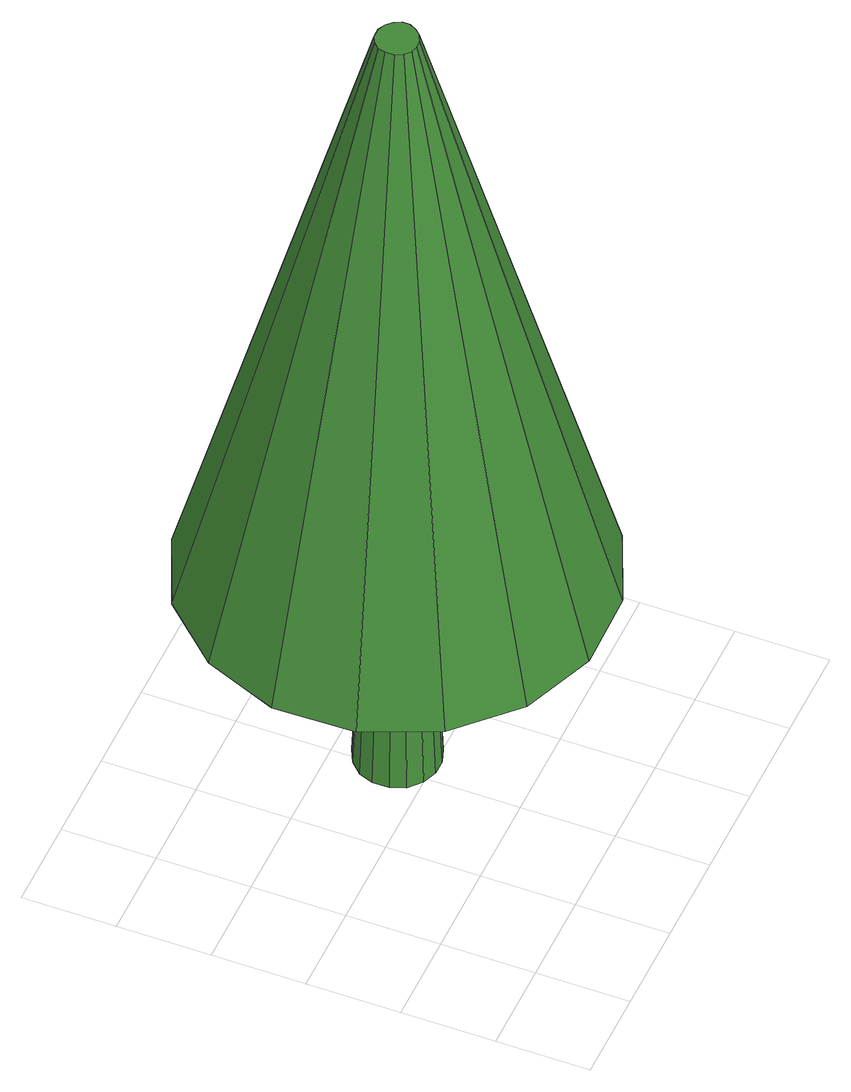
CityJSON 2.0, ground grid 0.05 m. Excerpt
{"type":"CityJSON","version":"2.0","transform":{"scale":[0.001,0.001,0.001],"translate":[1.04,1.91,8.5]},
"CityObjects":{
"tree1":{"type":"SolitaryVegetationObject","attributes":{"function":"LOD3","species":"9999"},"geometry":[{"type":"MultiSurface","lod":"3","boundaries":[[[0,1,2,3,4,5,6,7,8,9,10,11,12,13,14,15]],[[16,17,4,3]],[[17,18,5,4]],[[18,19,6,5]],[[19,20,7,6]],[[21,22,9,8]],[[22,23,10,9]],[[23,24,11,10]],[[24,25,12,11]],[[25,26,13,12]],[[26,27,14,13]],[[27,28,15,14]],[[28,29,0,15]],[[29,30,1,0]],[[30,31,2,1]],[[31,16,3,2]],[[19,18,17,16,31,30,29,28,27,26,25,24,23,22,21,20]],[[20,21,8,7]],[[32,33,34,35,36,37,38,39,40,41,42,43,44,45,46,47]],[[48,49,36,35]],[[49,50,37,36]],[[50,51,38,37]],[[51,52,39,38]],[[52,53,40,39]],[[53,54,41,40]],[[54,55,42,41]],[[55,56,43,42]],[[56,57,44,43]],[[57,58,45,44]],[[58,59,46,45]],[[59,60,47,46]],[[60,61,32,47]],[[61,62,33,32]],[[62,63,34,33]],[[63,48,35,34]],[[51,50,49,48,63,62,61,60,59,58,57,56,55,54,53,52]]]}]}
},
"vertices":[
[112,130,502],[107,130,502],[103,128,502],[100,125,502],[99,121,502],[99,116,502],[101,112,502],[104,109,502],[108,108,502],[112,108,502],[116,110,502],[119,113,502],[121,117,502],[121,121,502],[119,125,502],[116,128,502],[16,179,130],[0,139,130],[1,95,130],[18,55,130],[49,25,130],[89,9,130],[133,10,130],[173,27,130],[203,58,130],[219,98,130],[219,142,130],[202,182,130],[170,212,130],[130,228,130],[86,228,130],[46,211,130],[112,133,186],[107,133,186],[101,131,186],[97,127,186],[95,121,186],[95,116,186],[97,110,186],[102,106,186],[107,104,186],[113,104,186],[118,106,186],[122,111,186],[124,116,186],[124,122,186],[122,127,186],[118,131,186],[91,131,0],[88,123,0],[88,114,0],[91,106,0],[98,100,0],[106,97,0],[114,97,0],[122,100,0],[128,107,0],[132,115,0],[132,123,0],[128,131,0],[122,137,0],[114,141,0],[105,141,0],[97,137,0]
]}
